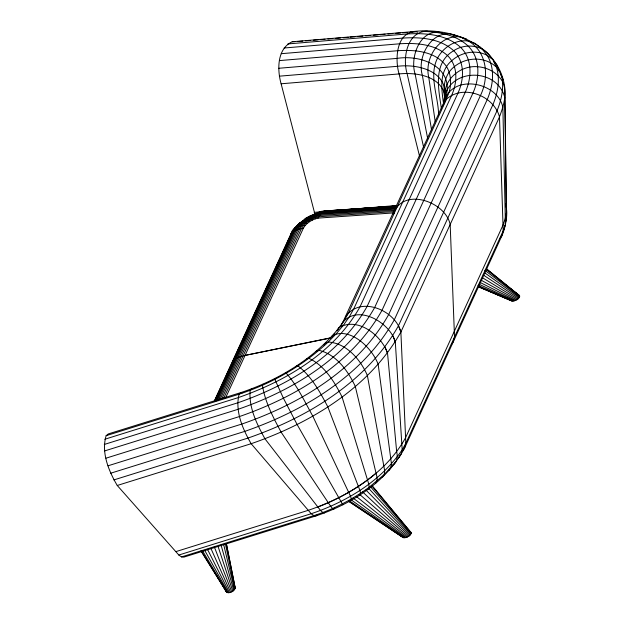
<?xml version="1.0" encoding="UTF-8"?>
<svg xmlns="http://www.w3.org/2000/svg" width="624" height="624" viewBox="0 0 624 624"><rect width="100%" height="100%" fill="white"/><g stroke="black" fill="none" stroke-linecap="round" stroke-linejoin="round"><path stroke-width="0.94" d="M348.972 501.493L403.12 537.599C406.302 538.262 410.608 536.141 411.208 532.795L372.427 485.963M478.53 286.9L511.618 300.869C514.8 301.532 519.106 299.411 519.706 296.065L486.525 268.858M314.87 214.024L281.112 83.78C277.142 69.818 276.931 48.766 292.219 41.746L411.216 31.808C450.044 26.278 499.481 44.086 504.832 88.062L506.376 206.653C507.133 216.629 505.9 226.574 501.86 235.81L404.586 448.055C386.35 481.939 351.71 503.942 316.025 515.892L183.869 557.123L181.529 556.92L178.815 555.032L117.25 485.48C108.716 470.948 101.01 452.517 106.158 435.669L108.287 433.937L241.043 392.527C278.608 380.024 314.231 358.644 339.23 327.53C357.794 316.586 381.568 335.455 387.527 353.2L396.692 451.885C397.886 456.565 397.246 462.766 392.543 465.247M394.516 212.846L318.053 218.119C313.1 219.196 308.459 221.793 305.081 225.592C299.122 224.882 291.252 227.705 291.182 234.749M315.385 218.821C315.721 212.956 318.373 211.271 324.698 210.959L397.426 205.936M504.005 229.78L504.816 225.506M341.258 325.666L443.126 104.083C459.116 71.035 425.537 53.89 396.919 58.406L278.756 68.273M393.276 214.586C401.7 186.576 445.255 200.967 450.177 224.468L454.514 337.038L453.219 341.929L451.308 344.69M442.447 106.595C445.583 99.629 450.122 92.976 450.442 84.88C450.973 78.546 449.896 72.111 446.612 66.612C435.864 51.215 414.874 49.577 397.706 50.716L279.396 60.598M505.144 223.798C507.374 217.441 506.961 210.444 505.799 203.908M200.905 550.898L226.824 592.426C229.991 593.564 235.061 591.053 235.123 587.488L226.364 543.543M299.013 224.429C299.621 221.091 304.847 223.174 307.086 223.556M368.254 489.107L369.088 487.274L384.306 474.466L396.404 461.066M214.071 401.583L291.385 232.892L296.416 229.835L303.373 228.15L305.081 225.592M214.453 401.154L291.954 232.245M215.101 401.029L292.75 231.605L295.698 227.198L299.91 222.908M215.764 401.193L293.771 230.981C301.423 218.611 316.196 211.559 330.408 210.701M217.051 400.483L295.004 230.389C300.713 220.779 311.282 214.913 321.961 212.519L396.7 207.355M218.111 400.678L296.416 229.835C301.649 220.982 311.36 215.569 321.181 213.361L396.201 208.182M220.015 399.438L297.983 229.32C302.71 221.294 311.485 216.364 320.385 214.36L395.109 209.204M221.785 398.837L299.692 228.868C303.872 221.707 311.665 217.285 319.589 215.498L395.015 210.296M223.665 398.299L301.493 228.47C305.12 222.214 311.899 218.322 318.809 216.762L393.752 211.591M225.615 397.823L303.373 228.15M113.849 479.926L247.775 438.142C307.367 417.503 366.764 382.067 398.471 325.751L497.11 110.549C500.908 101.369 503.17 91.51 502.492 81.533C502.577 72.805 495.456 67.431 492.882 59.6L487.196 55.341L481.907 48.797L474.95 43.313L468.53 41.098L460.255 36.871C439.257 34.414 424.141 58.289 428.766 77.345L435.193 121.602M402.23 451.402L404.586 448.055L405.834 443.258L400.873 332.046L499.489 116.883C503.599 105.846 507.788 92.859 502.492 81.533C497.484 72.696 487.804 67.54 477.851 66.745C459.615 64.904 441.488 81.128 445.201 99.957M263.078 384.158L262.447 385.32C265.005 402.067 273.242 417.495 281.198 432.268L330.704 506.329L332.576 508.529L333.817 509.153L334.347 508.162M318.053 218.119C319.761 215.623 321.929 210.14 325.673 211.349M117.25 485.48L251.144 443.711C310.346 423.205 369.369 388.003 400.865 332.054C395.476 309.995 359.689 295.292 345.595 316.875M400.514 454.319L398.424 458.063L401.068 454.358L402.184 449.803L405.834 443.258L503.194 230.825L505.417 224.562L502.874 107.344C497.234 80.722 449.615 73.328 443.836 103.522C444.07 68.266 496.376 65.575 504.777 97.375L506.337 212.644L505.112 219.047L502.843 225.451L405.421 438.009C385.102 474.334 346.772 497.094 308.373 510.292L175.913 551.608M304.941 219.008L311.181 215.444C301.93 220.155 305.191 217.581 309.59 221.668M375.757 483.179L377.044 480.987L377.107 477.594L355.274 386.389C348.083 371.069 336.305 354.338 318.965 350.321L316.134 351.296M312.413 220.054L311.181 215.444M323.801 345.025L324.8 343.52L328.201 342.03L336.437 333.551L343.574 324.995L349.51 316.477L353.855 308.669L451.675 95.246C457.384 82.618 458.25 65.957 447.58 55.63C434.741 43.992 416.192 42.728 399.695 43.789L281.229 53.687M382.613 477.025L384.306 474.466L384.688 470.785L367.38 375.523C360.594 359.666 346.476 343.067 328.201 342.03C302.897 365.789 272.056 383.448 239.101 394.189L106.158 435.669M291.065 233.532L295.012 227.666M291.463 233.454L294.247 229.281M499.902 238.649L501.86 235.81L503.194 230.825L499.489 116.883C493.896 95.667 463.616 83.951 446.573 99.068L348.91 312.156L344.807 319.527L336.96 330.681M331.562 336.944L332.53 335.556C350.672 326.719 372.427 348.426 378.175 364.416L391.451 463.827L390.788 467.797L388.729 470.73M341.695 323.879C356.281 302.874 390.016 321.984 395.312 342.03L402.184 449.803C380.882 481.198 346.624 501.797 311.212 513.724L178.815 555.032M336.991 330.65L339.23 327.53M331.835 336.944L334.706 333.505M251.495 388.916L250.115 390.39C248.641 407.542 256.893 424.258 265.028 438.914L320.572 510.494L322.865 512.515L324.659 512.912M299.426 223.174L294.278 228.719L298.974 223.938M317.132 514.948L316.025 515.892L313.825 515.635L181.529 556.912M299.107 223.517L305.175 218.93M307.328 218.088L311.477 215.725M427.409 31.2C407.176 31.083 402.293 58.024 407.113 73.601L423.673 147.482M311.126 215.537L318.084 212.69L318.77 213.158M104.793 439.249L237.939 397.714C286.252 381.038 334.433 352.349 360.087 306.673L458.071 92.875C464.147 79.435 465.044 61.698 453.695 50.716C440.037 38.329 420.311 36.956 402.761 38.087L284.115 48.001M104.294 444.452L237.643 402.854C288.873 385.148 339.955 354.713 367.177 306.283L465.332 92.118C471.767 77.867 472.703 59.054 460.668 47.408C446.199 34.289 425.287 32.807 406.692 34L287.867 43.93M104.692 450.91L238.22 409.25C292.18 390.593 345.969 358.535 374.65 307.538L472.961 93.038C479.739 78.016 480.706 58.211 468.023 45.942C455.746 34.57 438.337 31.691 422.183 31.364M105.955 458.195L239.647 416.481C295.94 397.004 352.053 363.542 381.989 310.346L480.433 95.55C489.302 77.438 487.414 52.073 468.53 41.098C455.879 39.086 443.648 46.972 437.666 57.829C428.423 75.785 438.391 96.166 438.602 114.933M108.007 465.8L241.823 424.055C299.902 403.946 357.802 369.408 388.697 314.519L487.25 99.505C493.171 85.644 495.386 68.78 487.196 55.341C475.675 49.312 461.183 52.213 451.698 60.723C438.68 71.604 441.503 89.513 443.664 104.263M110.698 473.21L244.592 431.441C303.802 410.935 362.817 375.726 394.321 319.777L492.937 104.614C497.819 92.898 500.3 79.646 496.493 67.252C485.246 56.238 466.315 56.846 454.451 66.557C444.366 74.35 442.541 87.578 444.92 99.356M317.374 212.948L323.435 211.357L396.841 206.287M317.023 213.338L322.717 211.848L396.77 206.731M330.751 337.787L245.053 355.407C240.903 356.811 232.83 357.482 232.456 362.879M306.641 358.8L308.857 358.309C324.636 365.516 334.472 381.88 342.022 396.872L368.807 484.154L369.088 487.274C352.318 499.582 333.629 509.285 313.825 515.635L311.212 513.724L251.144 443.711C242.736 429.148 234.827 411.177 239.101 394.189L241.043 392.527L242.775 392.73M245.053 355.407L330.65 338.021M297.859 41.527L302.702 41.122M305.604 40.88L310.448 40.474M313.357 40.232L318.193 39.827M321.103 39.585L324.979 39.265M327.881 39.016L332.725 38.618M335.634 38.368L340.478 37.97M343.379 37.721L348.223 37.323M350.158 37.159L355.001 36.754M357.911 36.512L362.755 36.106M365.656 35.864L370.5 35.459M373.409 35.217L378.253 34.811M380.188 34.648L385.031 34.242M387.933 34L392.777 33.595M395.686 33.353L400.53 32.947M402.464 32.791L407.308 32.386M410.218 32.144L416.029 31.66L417.62 32.292M279.341 76.175L397.387 66.316C416.309 63.843 444.951 69.989 445.216 93.655M281.112 83.78L399.095 73.921C416.489 72.103 442.088 76.12 445.232 97.055M314.184 212.378L323.84 211.575M327.709 211.247L330.603 211.006M335.439 210.608L339.3 210.28M343.169 209.96L348.964 209.477M350.899 209.313L397.27 205.444M324.098 211.06L397.66 205.982M332.023 210.584L338.926 210.109M340.759 209.984L357.349 208.837M359.198 208.712L384.501 206.965M386.373 206.833L393.221 206.365M395.109 206.232L397.106 206.092M327.413 211.232L330.533 211.013M336.359 210.616L339.425 210.397M345.095 210.007L348.988 209.742M354.814 209.336L357.724 209.141M363.55 208.736L366.584 208.525M372.294 208.135L375.313 207.925M382.005 207.464L385.008 207.254M390.749 206.856L393.736 206.653M416.029 31.66C396.029 31.691 394.774 59.756 399.095 73.921L419.648 156.585M292.219 41.746L295.019 41.66M296.455 365.929L298.007 365.906C311.477 376.303 319.995 391.981 327.803 406.825L359.9 490.386L360.547 493.249L360.204 494.746L358.886 494.77M452.611 35.108L456.394 35.763C433.922 26.021 416.263 55.669 422.37 75.309L431.535 129.753M519.457 295.511L510.518 288.92M409.648 531.656L410.966 532.233M457.306 36.052L466.409 38.945M442.299 32.846C420.654 27.316 409.523 56.807 415.124 74.053L427.729 138.832M478.514 286.595L512.398 301.064M479.068 286.798L511.618 300.869M234.07 586.724L234.733 587.012L233.735 582.286M478.062 285.425L513.38 301.041M479.263 284.326L514.48 300.815M285.706 372.59C297.094 385.148 304.489 401.318 312.788 416.122L350.493 496.213L351.702 500.011L350.984 499.66M480.184 282.493L515.642 300.401M478.015 46.121L480.394 47.33M481.112 280.168L516.773 299.816M482.329 277.688L517.811 299.114M483.187 274.911L518.669 298.334M348.629 501.173L401.786 536.671M349.253 500.682L403.907 537.787M393.51 530.626L395.92 532.272M399.134 534.464L402.347 536.656M350.961 499.746L404.882 537.771M484.77 272.875L519.293 297.523M402.589 537.209L403.12 537.599M353.106 498.108L405.982 537.545M484.895 270.34L519.652 296.751M486.26 269.545L519.706 296.065M356.242 496.4L407.144 537.124M486.4 268.866L518.926 295.121M359.939 494.668L408.283 536.546M362.599 491.884L409.313 535.837M366.007 490.097L410.171 535.057M368.636 488.288L410.803 534.253M370.258 486.486L411.154 533.481M371.444 485.566L411.208 532.795M493.436 60.762L497.047 65.231L499.13 71.035M342.872 504.832L297.188 424.64L283.475 398.338L274.529 378.69M491.626 58.523C484.474 44.99 465.816 42.627 453.695 50.716C432.588 63.11 438.563 88.982 441.441 108.818M201.287 551.07L226.824 592.426M212.144 568.027L213.665 570.523M214.679 572.185L226.426 591.95M202.332 550.477L227.487 592.714M204.688 550.306L228.368 592.8M207.449 549.284L229.421 592.675M500.635 74.42L503.045 79.521M210.857 548.317L230.56 592.355M385.047 347.045L387.527 353.207M392.878 335.798L395.304 342.038M214.297 546.819L231.722 591.848M398.471 325.751L400.873 332.046M218.088 546.499L232.814 591.201M221.052 545.002L233.766 590.452M223.61 544.331L234.515 589.649M225.287 543.434L235.014 588.853M231.746 572.824L232.744 577.551M226.309 543.644L235.217 588.12M375.952 473.226A99.996 47.557 -28.1 0 1 317.936 506.992"/></g></svg>
